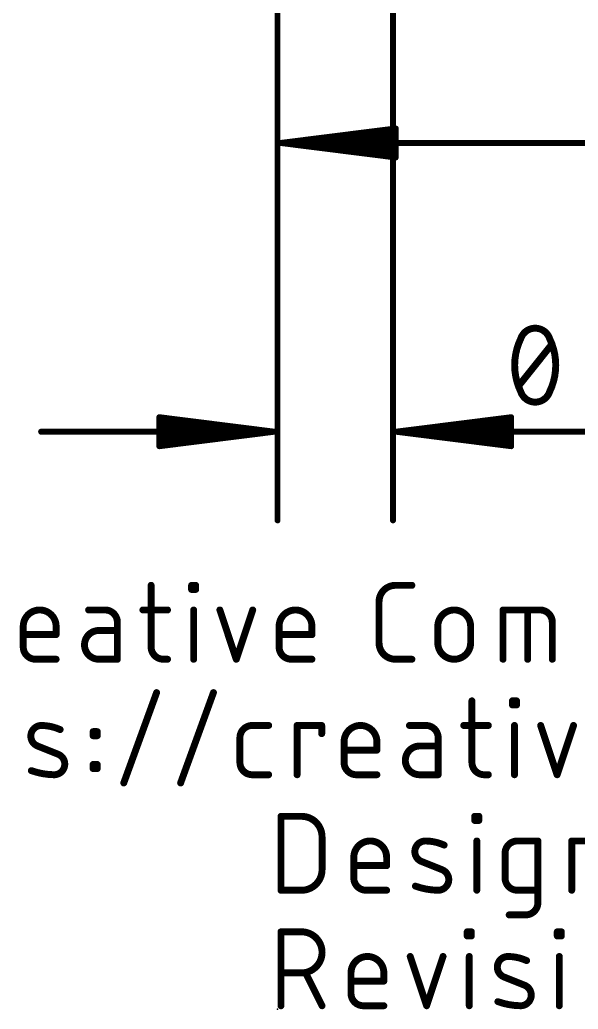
# Model space of a CAD drawing. Extents: x -31.8 to 54.9, y -28.5 to 33.1.
# Drawn here: x -5.67 to 6.61, y -27.94 to -6.18 of the extents above; entities that cross this region are included whole.
import ezdxf

# ---------------------------------------------------------------- set-up
doc = ezdxf.new("R2010")
doc.units = 0
for name, color, linetype in [('23', 53, 'CONTINUOUS'), ('47', 253, 'CONTINUOUS'), ('51', 53, 'CONTINUOUS')]:
    doc.layers.add(name, color=color, linetype=linetype)

msp = doc.modelspace()

# ---------------------------------------------------------------- linework, layer by layer
at = {"layer": '23'}
msp.add_point((0, -27.94), dxfattribs=at)
at = {"layer": '47'}
for points, const_width in [([(0, 2.54), (0, -17.19)], 0.13), ([(2.54, 2.54), (2.54, -17.19)], 0.13), ([(0, 0), (0, -10.84)], 0.13), ([(0.065, -8.89), (2.6, -8.5708)], 0.13), ([(0.065, -8.89), (2.6, -8.63)], 0.13), ([(0.065, -8.89), (2.6, -8.76)], 0.13), ([(2.6, -8.5708), (2.6, -9.2092)], 0.13), ([(25.335, -8.89), (0.065, -8.89)], 0.13), ([(2.6, -9.2092), (0.065, -8.89)], 0.13), ([(2.6, -9.02), (0.065, -8.89)], 0.13), ([(2.6, -9.15), (0.065, -8.89)], 0.13), ([(5.3065, -14.2281), (6.029, -13.3249)], 0.1524), ([(-0.065, -15.24), (-2.6, -14.9208)], 0.13), ([(-2.6, -14.9208), (-2.6, -15.5592)], 0.13), ([(-0.065, -15.24), (-2.6, -14.98)], 0.13), ([(2.605, -15.24), (5.14, -14.9208)], 0.13), ([(2.605, -15.24), (5.14, -14.98)], 0.13), ([(5.14, -14.9208), (5.14, -15.5592)], 0.13), ([(-0.065, -15.24), (-5.2, -15.24)], 0.13), ([(-0.065, -15.24), (-2.6, -15.11)], 0.13), ([(-2.6, -15.5592), (-0.065, -15.24)], 0.13), ([(-2.6, -15.37), (-0.065, -15.24)], 0.13), ([(-2.6, -15.5), (-0.065, -15.24)], 0.13), ([(2.605, -15.24), (5.14, -15.11)], 0.13), ([(2.605, -15.24), (10.1028, -15.24)], 0.13), ([(5.14, -15.5592), (2.605, -15.24)], 0.13), ([(5.14, -15.37), (2.605, -15.24)], 0.13), ([(5.14, -15.5), (2.605, -15.24)], 0.13)]:
    msp.add_lwpolyline(points, dxfattribs=dict(at, const_width=const_width))
for points, const_width in [([(2.6325, -8.5708, 1), (2.5675, -8.5708)], 0.065), ([(2.6041, -8.603, 1), (2.5959, -8.5385)], 0.065), ([(2.6033, -8.6623, 1), (2.5967, -8.5977)], 0.065), ([(2.6017, -8.7925, 1), (2.5983, -8.7275)], 0.065), ([(0.065, -8.8575, 1), (0.065, -8.9225)], 0.065), ([(0.0691, -8.8578, 1), (0.0609, -8.9222)], 0.065), ([(0.0633, -8.8575, 1), (0.0667, -8.9225)], 0.065), ([(0.0667, -8.8575, 1), (0.0633, -8.9225)], 0.065), ([(0.0683, -8.8577, 1), (0.0617, -8.9223)], 0.065), ([(0.0617, -8.8577, 1), (0.0683, -8.9223)], 0.065), ([(0.0609, -8.8578, 1), (0.0691, -8.9222)], 0.065), ([(2.5967, -9.1823, 1), (2.6033, -9.1177)], 0.065), ([(2.5983, -9.0525, 1), (2.6017, -8.9875)], 0.065), ([(2.5675, -9.2092, 1), (2.6325, -9.2092)], 0.065), ([(2.5959, -9.2415, 1), (2.6041, -9.177)], 0.065), ([(-0.0325, -10.84, 1), (0.0325, -10.84)], 0.065), ([(5.6678, -12.9637, 0.3205), (5.3517, -13.1895)], 0.1524), ([(5.9838, -13.1895, 0.3205), (5.6678, -12.9637)], 0.1524), ([(5.6678, -12.9256, 1), (5.6678, -13.0018)], 0.0762), ([(5.6678, -13.0018, 1), (5.6678, -12.9256)], 0.0762), ([(5.3517, -13.1895, 0.1139), (5.2162, -13.7765)], 0.1524), ([(5.3156, -13.1771, 1), (5.3877, -13.2018)], 0.0762), ([(5.3859, -13.2062, 1), (5.3174, -13.1728)], 0.0762), ([(6.1193, -13.7765, 0.1139), (5.9838, -13.1895)], 0.1524), ([(6.0181, -13.1728, 1), (5.9496, -13.2062)], 0.0762), ([(5.9478, -13.2018, 1), (6.0199, -13.1771)], 0.0762), ([(6.0588, -13.3487, 1), (5.9992, -13.3011)], 0.0762), ([(5.2162, -13.7765, 0.1139), (5.3517, -14.3635)], 0.1524), ([(5.2543, -13.7765, 1), (5.1781, -13.7765)], 0.0762), ([(5.9838, -14.3635, 0.1139), (6.1193, -13.7765)], 0.1524), ([(6.1574, -13.7765, 1), (6.0812, -13.7765)], 0.0762), ([(5.1781, -13.7765, 1), (5.2543, -13.7765)], 0.0762), ([(6.0812, -13.7765, 1), (6.1574, -13.7765)], 0.0762), ([(5.2768, -14.2043, 1), (5.3363, -14.2519)], 0.0762), ([(5.3877, -14.3512, 1), (5.3156, -14.3759)], 0.0762), ([(5.3517, -14.3635, 0.3205), (5.6678, -14.5893)], 0.1524), ([(5.3174, -14.3802, 1), (5.3859, -14.3468)], 0.0762), ([(5.6678, -14.5893, 0.3205), (5.9838, -14.3635)], 0.1524), ([(5.9496, -14.3468, 1), (6.0181, -14.3802)], 0.0762), ([(6.0199, -14.3759, 1), (5.9478, -14.3512)], 0.0762), ([(5.6678, -14.5512, 1), (5.6678, -14.6274)], 0.0762), ([(5.6678, -14.6274, 1), (5.6678, -14.5512)], 0.0762), ([(-2.5959, -14.8885, 1), (-2.6041, -14.953)], 0.065), ([(-2.5675, -14.9208, 1), (-2.6325, -14.9208)], 0.065), ([(-2.5967, -14.9477, 1), (-2.6033, -15.0123)], 0.065), ([(5.1725, -14.9208, 1), (5.1075, -14.9208)], 0.065), ([(5.1441, -14.953, 1), (5.1359, -14.8885)], 0.065), ([(5.1433, -15.0123, 1), (5.1367, -14.9477)], 0.065), ([(-5.2, -15.2075, 1), (-5.2, -15.2725)], 0.065), ([(-2.5983, -15.0775, 1), (-2.6017, -15.1425)], 0.065), ([(-0.0609, -15.2722, 1), (-0.0691, -15.2078)], 0.065), ([(-0.0691, -15.2722, 1), (-0.0609, -15.2078)], 0.065), ([(-0.0617, -15.2723, 1), (-0.0683, -15.2077)], 0.065), ([(-0.0683, -15.2723, 1), (-0.0617, -15.2077)], 0.065), ([(-0.0667, -15.2725, 1), (-0.0633, -15.2075)], 0.065), ([(-0.0633, -15.2725, 1), (-0.0667, -15.2075)], 0.065), ([(-0.065, -15.2725, 1), (-0.065, -15.2075)], 0.065), ([(2.605, -15.2075, 1), (2.605, -15.2725)], 0.065), ([(2.6091, -15.2078, 1), (2.6009, -15.2722)], 0.065), ([(2.6033, -15.2075, 1), (2.6067, -15.2725)], 0.065), ([(2.6067, -15.2075, 1), (2.6033, -15.2725)], 0.065), ([(2.6083, -15.2077, 1), (2.6017, -15.2723)], 0.065), ([(2.6017, -15.2077, 1), (2.6083, -15.2723)], 0.065), ([(2.6009, -15.2078, 1), (2.6091, -15.2722)], 0.065), ([(5.1417, -15.1425, 1), (5.1383, -15.0775)], 0.065), ([(-2.6017, -15.3375, 1), (-2.5983, -15.4025)], 0.065), ([(-2.6033, -15.4677, 1), (-2.5967, -15.5323)], 0.065), ([(5.1367, -15.5323, 1), (5.1433, -15.4677)], 0.065), ([(5.1383, -15.4025, 1), (5.1417, -15.3375)], 0.065), ([(-2.6041, -15.527, 1), (-2.5959, -15.5915)], 0.065), ([(-2.6325, -15.5592, 1), (-2.5675, -15.5592)], 0.065), ([(5.1075, -15.5592, 1), (5.1725, -15.5592)], 0.065), ([(5.1359, -15.5915, 1), (5.1441, -15.527)], 0.065), ([(-0.0325, -17.19, 1), (0.0325, -17.19)], 0.065), ([(2.5075, -17.19, 1), (2.5725, -17.19)], 0.065)]:
    msp.add_lwpolyline(points, format="xyb", dxfattribs=dict(at, const_width=const_width))
at = {"layer": '51', "const_width": 0.1524}
for points in [[(-2.7803, -18.6182), (-2.7803, -19.9729)], [(-1.8899, -18.7085), (-1.8899, -18.6182)], [(-1.8899, -18.6182), (-1.7996, -18.6182)], [(-1.7996, -18.7085), (-1.8899, -18.7085)], [(-1.7996, -18.6182), (-1.7996, -18.7085)], [(2.5941, -18.6182), (2.9553, -18.6182)], [(2.2328, -19.8826), (2.2328, -18.9794)], [(-3.7938, -19.1601), (-4.155, -19.1601)], [(-2.9609, -19.1601), (-2.4191, -19.1601)], [(-1.8447, -20.2438), (-1.8447, -19.1601)], [(-1.2681, -19.1601), (-0.9069, -20.2438)], [(-0.9069, -20.2438), (-0.5456, -19.1601)], [(4.9601, -20.2438), (4.9601, -19.1601)], [(4.9601, -19.1601), (5.7729, -19.1601)], [(5.5019, -20.2438), (5.5019, -19.1601)], [(-3.5229, -20.2438), (-3.5229, -19.431)], [(6.0438, -19.431), (6.0438, -20.2438)], [(-5.5927, -19.9729), (-5.5927, -19.5213)], [(-4.8702, -19.5213), (-4.8702, -19.7019)], [(-3.5229, -19.6116), (-3.9293, -19.6116)], [(0.0345, -19.9729), (0.0345, -19.5213)], [(0.757, -19.5213), (0.757, -19.7019)], [(3.5255, -19.8826), (3.5255, -19.5213)], [(4.248, -19.5213), (4.248, -19.8826)], [(-4.8702, -19.7019), (-5.5927, -19.7019)], [(0.757, -19.7019), (0.0345, -19.7019)], [(-4.8702, -20.2438), (-5.3218, -20.2438)], [(-3.9293, -20.2438), (-3.5229, -20.2438)], [(-2.5094, -20.2438), (-2.4191, -20.2438)], [(0.757, -20.2438), (0.3054, -20.2438)], [(2.9553, -20.2438), (2.5941, -20.2438)], [(-3.3819, -22.9644), (-2.6594, -20.9776)], [(-2.1314, -22.9644), (-1.4089, -20.9776)], [(4.2762, -21.1582), (4.2762, -22.5129)], [(5.1666, -21.2485), (5.1666, -21.1582)], [(5.1666, -21.1582), (5.2569, -21.1582)], [(5.2569, -21.1582), (5.2569, -21.2485)], [(5.2569, -21.2485), (5.1666, -21.2485)], [(-0.5561, -21.7001), (-0.1949, -21.7001)], [(0.4302, -22.7838), (0.4302, -21.7001)], [(0.4302, -21.7001), (0.9721, -21.7001)], [(0.9721, -21.7001), (0.9721, -21.8807)], [(3.2627, -21.7001), (2.9015, -21.7001)], [(4.0956, -21.7001), (4.6374, -21.7001)], [(5.2118, -22.7838), (5.2118, -21.7001)], [(5.7884, -21.7001), (6.1497, -22.7838)], [(6.1497, -22.7838), (6.5109, -21.7001)], [(-4.0558, -21.9258), (-4.0558, -21.8355)], [(-4.0558, -21.8355), (-3.9655, -21.8355)], [(-3.9655, -21.9258), (-4.0558, -21.9258)], [(-3.9655, -21.8355), (-3.9655, -21.9258)], [(-0.827, -22.5129), (-0.827, -21.971)], [(3.5337, -22.7838), (3.5337, -21.971)], [(-4.8269, -22.3322), (-5.2785, -22.1516)], [(1.4638, -22.5129), (1.4638, -22.0613)], [(2.1863, -22.2419), (1.4638, -22.2419)], [(2.1863, -22.0613), (2.1863, -22.2419)], [(3.5337, -22.1516), (3.1273, -22.1516)], [(-4.0558, -22.6483), (-4.0558, -22.558)], [(-4.0558, -22.558), (-3.9655, -22.558)], [(-3.9655, -22.6483), (-4.0558, -22.6483)], [(-3.9655, -22.558), (-3.9655, -22.6483)], [(-0.1949, -22.7838), (-0.5561, -22.7838)], [(2.1863, -22.7838), (1.7347, -22.7838)], [(3.1273, -22.7838), (3.5337, -22.7838)], [(4.5471, -22.7838), (4.6374, -22.7838)], [(0.0762, -25.3238), (0.0762, -23.6982)], [(0.0762, -23.6982), (0.5278, -23.6982)], [(4.3383, -23.7885), (4.3383, -23.6982)], [(4.3383, -23.6982), (4.4286, -23.6982)], [(4.4286, -23.7885), (4.3383, -23.7885)], [(4.4286, -23.6982), (4.4286, -23.7885)], [(0.9793, -24.1498), (0.9793, -24.8722)], [(4.3835, -25.3238), (4.3835, -24.2401)], [(5.2758, -24.2401), (5.7274, -24.2401)], [(5.7274, -24.2401), (5.7274, -25.5947)], [(6.4711, -25.3238), (6.4711, -24.2401)], [(6.4711, -24.2401), (6.9227, -24.2401)], [(1.6775, -25.0529), (1.6775, -24.6013)], [(2.4, -24.6013), (2.4, -24.7819)], [(5.0049, -25.0529), (5.0049, -24.511)], [(2.4, -24.7819), (1.6775, -24.7819)], [(3.6193, -24.8722), (3.1677, -24.6916)], [(0.5278, -25.3238), (0.0762, -25.3238)], [(2.4, -25.3238), (1.9485, -25.3238)], [(5.7274, -25.3238), (5.2758, -25.3238)], [(5.4564, -25.8657), (5.0952, -25.8657)], [(0.0762, -27.8638), (0.0762, -26.2382)], [(0.0762, -26.2382), (0.5278, -26.2382)], [(4.1728, -26.3285), (4.1728, -26.2382)], [(4.1728, -26.2382), (4.2631, -26.2382)], [(4.2631, -26.3285), (4.1728, -26.3285)], [(4.2631, -26.2382), (4.2631, -26.3285)], [(6.1528, -26.3285), (6.1528, -26.2382)], [(6.1528, -26.2382), (6.2431, -26.2382)], [(6.2431, -26.3285), (6.1528, -26.3285)], [(6.2431, -26.2382), (6.2431, -26.3285)], [(2.9189, -26.7801), (3.2801, -27.8638)], [(3.2801, -27.8638), (3.6414, -26.7801)], [(4.218, -27.8638), (4.218, -26.7801)], [(6.1979, -27.8638), (6.1979, -26.7801)], [(0.5278, -27.1413), (0.0762, -27.1413)], [(0.9793, -27.8638), (0.6181, -27.1413)], [(1.6163, -27.5929), (1.6163, -27.1413)], [(2.3388, -27.1413), (2.3388, -27.3219)], [(5.4337, -27.4122), (4.9822, -27.2316)], [(2.3388, -27.3219), (1.6163, -27.3219)], [(2.3388, -27.8638), (1.8872, -27.8638)]]:
    msp.add_lwpolyline(points, dxfattribs=at)
at = {"layer": '51'}
for points, const_width in [([(-2.7422, -18.6182, 1), (-2.8184, -18.6182)], 0.0762), ([(-1.8518, -18.6182, 1), (-1.928, -18.6182)], 0.0762), ([(-1.8899, -18.5801, 1), (-1.8899, -18.6563)], 0.0762), ([(-1.8899, -18.6704, 1), (-1.8899, -18.7466)], 0.0762), ([(-1.928, -18.7085, 1), (-1.8518, -18.7085)], 0.0762), ([(-1.7615, -18.6182, 1), (-1.8377, -18.6182)], 0.0762), ([(-1.8377, -18.7085, 1), (-1.7615, -18.7085)], 0.0762), ([(-1.7996, -18.6563, 1), (-1.7996, -18.5801)], 0.0762), ([(-1.7996, -18.7466, 1), (-1.7996, -18.6704)], 0.0762), ([(2.5941, -18.6182, 0.4142), (2.2328, -18.9794)], 0.1524), ([(2.5941, -18.5801, 1), (2.5941, -18.6563)], 0.0762), ([(2.5941, -18.6563, 1), (2.5941, -18.5801)], 0.0762), ([(2.9553, -18.6563, 1), (2.9553, -18.5801)], 0.0762), ([(2.2709, -18.9794, 1), (2.1947, -18.9794)], 0.0762), ([(-4.8702, -19.5213, 1), (-5.5927, -19.5213)], 0.1524), ([(-4.155, -19.122, 1), (-4.155, -19.1982)], 0.0762), ([(-3.5229, -19.431, 0.4142), (-3.7938, -19.1601)], 0.1524), ([(-3.7938, -19.122, 1), (-3.7938, -19.1982)], 0.0762), ([(-3.7938, -19.1982, 1), (-3.7938, -19.122)], 0.0762), ([(-2.9609, -19.122, 1), (-2.9609, -19.1982)], 0.0762), ([(-2.4191, -19.1982, 1), (-2.4191, -19.122)], 0.0762), ([(-1.8066, -19.1601, 1), (-1.8828, -19.1601)], 0.0762), ([(-1.232, -19.148, 1), (-1.3042, -19.1721)], 0.0762), ([(-0.5095, -19.1721, 1), (-0.5818, -19.148)], 0.0762), ([(0.757, -19.5213, 1), (0.0345, -19.5213)], 0.1524), ([(2.1947, -18.9794, 1), (2.2709, -18.9794)], 0.0762), ([(4.248, -19.5213, 1), (3.5255, -19.5213)], 0.1524), ([(4.9982, -19.1601, 1), (4.922, -19.1601)], 0.0762), ([(4.9601, -19.122, 1), (4.9601, -19.1982)], 0.0762), ([(5.54, -19.1601, 1), (5.4638, -19.1601)], 0.0762), ([(6.0438, -19.431, 0.4142), (5.7729, -19.1601)], 0.1524), ([(5.7729, -19.122, 1), (5.7729, -19.1982)], 0.0762), ([(5.7729, -19.1982, 1), (5.7729, -19.122)], 0.0762), ([(-3.4848, -19.431, 1), (-3.561, -19.431)], 0.0762), ([(6.0819, -19.431, 1), (6.0057, -19.431)], 0.0762), ([(-5.5546, -19.5213, 1), (-5.6308, -19.5213)], 0.0762), ([(-5.6308, -19.5213, 1), (-5.5546, -19.5213)], 0.0762), ([(-4.8321, -19.5213, 1), (-4.9083, -19.5213)], 0.0762), ([(-4.9083, -19.5213, 1), (-4.8321, -19.5213)], 0.0762), ([(-3.9293, -19.6116, 1), (-3.9293, -20.2438)], 0.1524), ([(-3.9293, -19.5735, 1), (-3.9293, -19.6497)], 0.0762), ([(-3.9293, -19.6497, 1), (-3.9293, -19.5735)], 0.0762), ([(-3.561, -19.431, 1), (-3.4848, -19.431)], 0.0762), ([(-3.5229, -19.6497, 1), (-3.5229, -19.5735)], 0.0762), ([(0.0726, -19.5213, 1), (-0.0036, -19.5213)], 0.0762), ([(-0.0036, -19.5213, 1), (0.0726, -19.5213)], 0.0762), ([(0.7951, -19.5213, 1), (0.7189, -19.5213)], 0.0762), ([(0.7189, -19.5213, 1), (0.7951, -19.5213)], 0.0762), ([(3.5636, -19.5213, 1), (3.4874, -19.5213)], 0.0762), ([(3.4874, -19.5213, 1), (3.5636, -19.5213)], 0.0762), ([(4.2861, -19.5213, 1), (4.2099, -19.5213)], 0.0762), ([(4.2099, -19.5213, 1), (4.2861, -19.5213)], 0.0762), ([(6.0057, -19.431, 1), (6.0819, -19.431)], 0.0762), ([(-5.5927, -19.6638, 1), (-5.5927, -19.74)], 0.0762), ([(-4.9083, -19.7019, 1), (-4.8321, -19.7019)], 0.0762), ([(-4.8702, -19.74, 1), (-4.8702, -19.6638)], 0.0762), ([(0.0345, -19.6638, 1), (0.0345, -19.74)], 0.0762), ([(0.7189, -19.7019, 1), (0.7951, -19.7019)], 0.0762), ([(0.757, -19.74, 1), (0.757, -19.6638)], 0.0762), ([(-5.5927, -19.9729, 0.4142), (-5.3218, -20.2438)], 0.1524), ([(-5.5546, -19.9729, 1), (-5.6308, -19.9729)], 0.0762), ([(-5.6308, -19.9729, 1), (-5.5546, -19.9729)], 0.0762), ([(-2.7803, -19.9729, 0.4142), (-2.5094, -20.2438)], 0.1524), ([(-2.7422, -19.9729, 1), (-2.8184, -19.9729)], 0.0762), ([(-2.8184, -19.9729, 1), (-2.7422, -19.9729)], 0.0762), ([(0.0345, -19.9729, 0.4142), (0.3054, -20.2438)], 0.1524), ([(0.0726, -19.9729, 1), (-0.0036, -19.9729)], 0.0762), ([(-0.0036, -19.9729, 1), (0.0726, -19.9729)], 0.0762), ([(2.2328, -19.8826, 0.4142), (2.5941, -20.2438)], 0.1524), ([(2.2709, -19.8826, 1), (2.1947, -19.8826)], 0.0762), ([(2.1947, -19.8826, 1), (2.2709, -19.8826)], 0.0762), ([(3.5255, -19.8826, 1), (4.248, -19.8826)], 0.1524), ([(3.5636, -19.8826, 1), (3.4874, -19.8826)], 0.0762), ([(3.4874, -19.8826, 1), (3.5636, -19.8826)], 0.0762), ([(4.2861, -19.8826, 1), (4.2099, -19.8826)], 0.0762), ([(4.2099, -19.8826, 1), (4.2861, -19.8826)], 0.0762), ([(-5.3218, -20.2057, 1), (-5.3218, -20.2819)], 0.0762), ([(-5.3218, -20.2819, 1), (-5.3218, -20.2057)], 0.0762), ([(-4.8702, -20.2819, 1), (-4.8702, -20.2057)], 0.0762), ([(-3.9293, -20.2057, 1), (-3.9293, -20.2819)], 0.0762), ([(-3.9293, -20.2819, 1), (-3.9293, -20.2057)], 0.0762), ([(-3.561, -20.2438, 1), (-3.4848, -20.2438)], 0.0762), ([(-3.5229, -20.2819, 1), (-3.5229, -20.2057)], 0.0762), ([(-2.5094, -20.2057, 1), (-2.5094, -20.2819)], 0.0762), ([(-2.5094, -20.2819, 1), (-2.5094, -20.2057)], 0.0762), ([(-2.4191, -20.2819, 1), (-2.4191, -20.2057)], 0.0762), ([(-1.8828, -20.2438, 1), (-1.8066, -20.2438)], 0.0762), ([(-0.943, -20.2318, 1), (-0.8707, -20.2558)], 0.0762), ([(-0.943, -20.2558, 1), (-0.8707, -20.2318)], 0.0762), ([(0.3054, -20.2057, 1), (0.3054, -20.2819)], 0.0762), ([(0.3054, -20.2819, 1), (0.3054, -20.2057)], 0.0762), ([(0.757, -20.2819, 1), (0.757, -20.2057)], 0.0762), ([(2.5941, -20.2057, 1), (2.5941, -20.2819)], 0.0762), ([(2.5941, -20.2819, 1), (2.5941, -20.2057)], 0.0762), ([(2.9553, -20.2819, 1), (2.9553, -20.2057)], 0.0762), ([(4.922, -20.2438, 1), (4.9982, -20.2438)], 0.0762), ([(5.4638, -20.2438, 1), (5.54, -20.2438)], 0.0762), ([(6.0057, -20.2438, 1), (6.0819, -20.2438)], 0.0762), ([(-2.6236, -20.9906, 1), (-2.6952, -20.9646)], 0.0762), ([(-1.3731, -20.9906, 1), (-1.4447, -20.9646)], 0.0762), ([(4.3143, -21.1582, 1), (4.2381, -21.1582)], 0.0762), ([(5.2047, -21.1582, 1), (5.1285, -21.1582)], 0.0762), ([(5.1666, -21.1201, 1), (5.1666, -21.1963)], 0.0762), ([(5.295, -21.1582, 1), (5.2188, -21.1582)], 0.0762), ([(5.2569, -21.1963, 1), (5.2569, -21.1201)], 0.0762), ([(5.1666, -21.2104, 1), (5.1666, -21.2866)], 0.0762), ([(5.1285, -21.2485, 1), (5.2047, -21.2485)], 0.0762), ([(5.2188, -21.2485, 1), (5.295, -21.2485)], 0.0762), ([(5.2569, -21.2866, 1), (5.2569, -21.2104)], 0.0762), ([(-5.1882, -21.7001, 0.8318), (-5.2785, -22.1516)], 0.1524), ([(-4.7818, -21.7904, 0.1026), (-5.1882, -21.7001)], 0.1524), ([(-5.1876, -21.662, 1), (-5.1887, -21.7382)], 0.0762), ([(-5.1887, -21.7382, 1), (-5.1876, -21.662)], 0.0762), ([(-4.7974, -21.8251, 1), (-4.7661, -21.7556)], 0.0762), ([(-0.5561, -21.7001, 0.4142), (-0.827, -21.971)], 0.1524), ([(-0.5561, -21.662, 1), (-0.5561, -21.7382)], 0.0762), ([(-0.5561, -21.7382, 1), (-0.5561, -21.662)], 0.0762), ([(-0.1949, -21.7382, 1), (-0.1949, -21.662)], 0.0762), ([(0.4683, -21.7001, 1), (0.3921, -21.7001)], 0.0762), ([(0.4302, -21.662, 1), (0.4302, -21.7382)], 0.0762), ([(1.0102, -21.7001, 1), (0.934, -21.7001)], 0.0762), ([(0.9721, -21.7382, 1), (0.9721, -21.662)], 0.0762), ([(2.1863, -22.0613, 1), (1.4638, -22.0613)], 0.1524), ([(2.9015, -21.662, 1), (2.9015, -21.7382)], 0.0762), ([(3.5337, -21.971, 0.4142), (3.2627, -21.7001)], 0.1524), ([(3.2627, -21.662, 1), (3.2627, -21.7382)], 0.0762), ([(3.2627, -21.7382, 1), (3.2627, -21.662)], 0.0762), ([(4.0956, -21.662, 1), (4.0956, -21.7382)], 0.0762), ([(4.6374, -21.7382, 1), (4.6374, -21.662)], 0.0762), ([(5.2499, -21.7001, 1), (5.1737, -21.7001)], 0.0762), ([(5.8246, -21.688, 1), (5.7523, -21.7121)], 0.0762), ([(6.547, -21.7121, 1), (6.4748, -21.688)], 0.0762), ([(-4.0177, -21.8355, 1), (-4.0939, -21.8355)], 0.0762), ([(-4.0558, -21.7974, 1), (-4.0558, -21.8736)], 0.0762), ([(-4.0558, -21.8877, 1), (-4.0558, -21.9639)], 0.0762), ([(-4.0939, -21.9258, 1), (-4.0177, -21.9258)], 0.0762), ([(-3.9274, -21.8355, 1), (-4.0036, -21.8355)], 0.0762), ([(-4.0036, -21.9258, 1), (-3.9274, -21.9258)], 0.0762), ([(-3.9655, -21.8736, 1), (-3.9655, -21.7974)], 0.0762), ([(-3.9655, -21.9639, 1), (-3.9655, -21.8877)], 0.0762), ([(-0.7889, -21.971, 1), (-0.8651, -21.971)], 0.0762), ([(-0.8651, -21.971, 1), (-0.7889, -21.971)], 0.0762), ([(0.934, -21.8807, 1), (1.0102, -21.8807)], 0.0762), ([(3.5718, -21.971, 1), (3.4956, -21.971)], 0.0762), ([(3.4956, -21.971, 1), (3.5718, -21.971)], 0.0762), ([(-5.2643, -22.1163, 1), (-5.2926, -22.187)], 0.0762), ([(-5.2926, -22.187, 1), (-5.2643, -22.1162)], 0.0762), ([(1.5019, -22.0613, 1), (1.4257, -22.0613)], 0.0762), ([(1.4257, -22.0613, 1), (1.5019, -22.0613)], 0.0762), ([(1.4638, -22.2038, 1), (1.4638, -22.28)], 0.0762), ([(2.2244, -22.0613, 1), (2.1482, -22.0613)], 0.0762), ([(2.1482, -22.0613, 1), (2.2244, -22.0613)], 0.0762), ([(2.1863, -22.28, 1), (2.1863, -22.2038)], 0.0762), ([(3.1273, -22.1516, 1), (3.1273, -22.7838)], 0.1524), ([(3.1273, -22.1135, 1), (3.1273, -22.1897)], 0.0762), ([(3.1273, -22.1897, 1), (3.1273, -22.1135)], 0.0762), ([(3.5337, -22.1897, 1), (3.5337, -22.1135)], 0.0762), ([(-4.9172, -22.7838, 0.8318), (-4.8269, -22.3322)], 0.1524), ([(-4.8128, -22.2969, 1), (-4.8411, -22.3676)], 0.0762), ([(-4.8411, -22.3676, 1), (-4.8128, -22.2969)], 0.0762), ([(2.1482, -22.2419, 1), (2.2244, -22.2419)], 0.0762), ([(-5.401, -22.6576, 1), (-5.4268, -22.7293)], 0.0762), ([(-5.4139, -22.6935, 0.083), (-4.9172, -22.7838)], 0.1524), ([(-4.0177, -22.558, 1), (-4.0939, -22.558)], 0.0762), ([(-4.0558, -22.5199, 1), (-4.0558, -22.5961)], 0.0762), ([(-4.0558, -22.6102, 1), (-4.0558, -22.6864)], 0.0762), ([(-4.0939, -22.6483, 1), (-4.0177, -22.6483)], 0.0762), ([(-3.9274, -22.558, 1), (-4.0036, -22.558)], 0.0762), ([(-4.0036, -22.6483, 1), (-3.9274, -22.6483)], 0.0762), ([(-3.9655, -22.5961, 1), (-3.9655, -22.5199)], 0.0762), ([(-3.9655, -22.6864, 1), (-3.9655, -22.6102)], 0.0762), ([(-0.827, -22.5129, 0.4142), (-0.5561, -22.7838)], 0.1524), ([(-0.7889, -22.5129, 1), (-0.8651, -22.5129)], 0.0762), ([(-0.8651, -22.5129, 1), (-0.7889, -22.5129)], 0.0762), ([(1.4638, -22.5129, 0.4142), (1.7347, -22.7838)], 0.1524), ([(1.5019, -22.5129, 1), (1.4257, -22.5129)], 0.0762), ([(1.4257, -22.5129, 1), (1.5019, -22.5129)], 0.0762), ([(4.2762, -22.5129, 0.4142), (4.5471, -22.7838)], 0.1524), ([(4.3143, -22.5129, 1), (4.2381, -22.5129)], 0.0762), ([(4.2381, -22.5129, 1), (4.3143, -22.5129)], 0.0762), ([(-4.9167, -22.7457, 1), (-4.9178, -22.8219)], 0.0762), ([(-4.9178, -22.8219, 1), (-4.9167, -22.7457)], 0.0762), ([(-0.5561, -22.7457, 1), (-0.5561, -22.8219)], 0.0762), ([(-0.5561, -22.8219, 1), (-0.5561, -22.7457)], 0.0762), ([(-0.1949, -22.8219, 1), (-0.1949, -22.7457)], 0.0762), ([(0.3921, -22.7838, 1), (0.4683, -22.7838)], 0.0762), ([(1.7347, -22.7457, 1), (1.7347, -22.8219)], 0.0762), ([(1.7347, -22.8219, 1), (1.7347, -22.7457)], 0.0762), ([(2.1863, -22.8219, 1), (2.1863, -22.7457)], 0.0762), ([(3.1273, -22.7457, 1), (3.1273, -22.8219)], 0.0762), ([(3.1273, -22.8219, 1), (3.1273, -22.7457)], 0.0762), ([(3.4956, -22.7838, 1), (3.5718, -22.7838)], 0.0762), ([(3.5337, -22.8219, 1), (3.5337, -22.7457)], 0.0762), ([(4.5471, -22.7457, 1), (4.5471, -22.8219)], 0.0762), ([(4.5471, -22.8219, 1), (4.5471, -22.7457)], 0.0762), ([(4.6374, -22.8219, 1), (4.6374, -22.7457)], 0.0762), ([(5.1737, -22.7838, 1), (5.2499, -22.7838)], 0.0762), ([(6.1135, -22.7718, 1), (6.1858, -22.7958)], 0.0762), ([(6.1135, -22.7958, 1), (6.1858, -22.7718)], 0.0762), ([(-3.4177, -22.9514, 1), (-3.3461, -22.9774)], 0.0762), ([(-2.1672, -22.9514, 1), (-2.0956, -22.9774)], 0.0762), ([(0.1143, -23.6982, 1), (0.0381, -23.6982)], 0.0762), ([(0.0762, -23.6601, 1), (0.0762, -23.7363)], 0.0762), ([(0.9793, -24.1498, 0.4142), (0.5278, -23.6982)], 0.1524), ([(0.5278, -23.6601, 1), (0.5278, -23.7363)], 0.0762), ([(0.5278, -23.7363, 1), (0.5278, -23.6601)], 0.0762), ([(4.3764, -23.6982, 1), (4.3002, -23.6982)], 0.0762), ([(4.3383, -23.6601, 1), (4.3383, -23.7363)], 0.0762), ([(4.3383, -23.7504, 1), (4.3383, -23.8266)], 0.0762), ([(4.4667, -23.6982, 1), (4.3905, -23.6982)], 0.0762), ([(4.4286, -23.7363, 1), (4.4286, -23.6601)], 0.0762), ([(4.4286, -23.8266, 1), (4.4286, -23.7504)], 0.0762), ([(4.3002, -23.7885, 1), (4.3764, -23.7885)], 0.0762), ([(4.3905, -23.7885, 1), (4.4667, -23.7885)], 0.0762), ([(1.0174, -24.1498, 1), (0.9412, -24.1498)], 0.0762), ([(0.9412, -24.1498, 1), (1.0174, -24.1498)], 0.0762), ([(2.4, -24.6013, 1), (1.6775, -24.6013)], 0.1524), ([(3.258, -24.2401, 0.8318), (3.1677, -24.6916)], 0.1524), ([(3.6644, -24.3304, 0.1026), (3.258, -24.2401)], 0.1524), ([(3.2586, -24.202, 1), (3.2575, -24.2782)], 0.0762), ([(3.2575, -24.2782, 1), (3.2586, -24.202)], 0.0762), ([(3.6488, -24.3651, 1), (3.6801, -24.2956)], 0.0762), ([(4.4216, -24.2401, 1), (4.3454, -24.2401)], 0.0762), ([(5.2758, -24.2401, 0.4142), (5.0049, -24.511)], 0.1524), ([(5.2758, -24.202, 1), (5.2758, -24.2782)], 0.0762), ([(5.2758, -24.2782, 1), (5.2758, -24.202)], 0.0762), ([(5.7655, -24.2401, 1), (5.6893, -24.2401)], 0.0762), ([(5.7274, -24.2782, 1), (5.7274, -24.202)], 0.0762), ([(6.5092, -24.2401, 1), (6.433, -24.2401)], 0.0762), ([(6.4711, -24.202, 1), (6.4711, -24.2782)], 0.0762), ([(1.7156, -24.6013, 1), (1.6394, -24.6013)], 0.0762), ([(1.6394, -24.6013, 1), (1.7156, -24.6013)], 0.0762), ([(2.4381, -24.6013, 1), (2.3619, -24.6013)], 0.0762), ([(2.3619, -24.6013, 1), (2.4381, -24.6013)], 0.0762), ([(5.043, -24.511, 1), (4.9668, -24.511)], 0.0762), ([(4.9668, -24.511, 1), (5.043, -24.511)], 0.0762), ([(0.5278, -25.3238, 0.4142), (0.9793, -24.8722)], 0.1524), ([(1.0174, -24.8722, 1), (0.9412, -24.8722)], 0.0762), ([(1.6775, -24.7438, 1), (1.6775, -24.82)], 0.0762), ([(2.3619, -24.7819, 1), (2.4381, -24.7819)], 0.0762), ([(2.4, -24.82, 1), (2.4, -24.7438)], 0.0762), ([(3.1819, -24.6563, 1), (3.1536, -24.727)], 0.0762), ([(3.1536, -24.727, 1), (3.1819, -24.6562)], 0.0762), ([(3.5289, -25.3238, 0.8318), (3.6193, -24.8722)], 0.1524), ([(3.6334, -24.8369, 1), (3.6051, -24.9076)], 0.0762), ([(3.6051, -24.9076, 1), (3.6334, -24.8369)], 0.0762), ([(0.9412, -24.8722, 1), (1.0174, -24.8722)], 0.0762), ([(1.6775, -25.0529, 0.4142), (1.9485, -25.3238)], 0.1524), ([(1.7156, -25.0529, 1), (1.6394, -25.0529)], 0.0762), ([(1.6394, -25.0529, 1), (1.7156, -25.0529)], 0.0762), ([(5.0049, -25.0529, 0.4142), (5.2758, -25.3238)], 0.1524), ([(5.043, -25.0529, 1), (4.9668, -25.0529)], 0.0762), ([(4.9668, -25.0529, 1), (5.043, -25.0529)], 0.0762), ([(3.0451, -25.1976, 1), (3.0193, -25.2693)], 0.0762), ([(3.0322, -25.2335, 0.083), (3.5289, -25.3238)], 0.1524), ([(0.0762, -25.2857, 1), (0.0762, -25.3619)], 0.0762), ([(0.0381, -25.3238, 1), (0.1143, -25.3238)], 0.0762), ([(0.5278, -25.2857, 1), (0.5278, -25.3619)], 0.0762), ([(0.5278, -25.3619, 1), (0.5278, -25.2857)], 0.0762), ([(1.9485, -25.2857, 1), (1.9485, -25.3619)], 0.0762), ([(1.9485, -25.3619, 1), (1.9485, -25.2857)], 0.0762), ([(2.4, -25.3619, 1), (2.4, -25.2857)], 0.0762), ([(3.5295, -25.2857, 1), (3.5284, -25.3619)], 0.0762), ([(3.5284, -25.3619, 1), (3.5295, -25.2857)], 0.0762), ([(4.3454, -25.3238, 1), (4.4216, -25.3238)], 0.0762), ([(5.2758, -25.2857, 1), (5.2758, -25.3619)], 0.0762), ([(5.2758, -25.3619, 1), (5.2758, -25.2857)], 0.0762), ([(5.7274, -25.3619, 1), (5.7274, -25.2857)], 0.0762), ([(6.433, -25.3238, 1), (6.5092, -25.3238)], 0.0762), ([(5.4564, -25.8657, 0.4142), (5.7274, -25.5947)], 0.1524), ([(5.7655, -25.5947, 1), (5.6893, -25.5947)], 0.0762), ([(5.6893, -25.5947, 1), (5.7655, -25.5947)], 0.0762), ([(5.0952, -25.8276, 1), (5.0952, -25.9038)], 0.0762), ([(5.4564, -25.8276, 1), (5.4564, -25.9038)], 0.0762), ([(5.4564, -25.9038, 1), (5.4564, -25.8276)], 0.0762), ([(0.1143, -26.2382, 1), (0.0381, -26.2382)], 0.0762), ([(0.0762, -26.2001, 1), (0.0762, -26.2763)], 0.0762), ([(0.5278, -27.1413, 1), (0.5278, -26.2382)], 0.1524), ([(0.5278, -26.2001, 1), (0.5278, -26.2763)], 0.0762), ([(0.5278, -26.2763, 1), (0.5278, -26.2001)], 0.0762), ([(4.2109, -26.2382, 1), (4.1347, -26.2382)], 0.0762), ([(4.1728, -26.2001, 1), (4.1728, -26.2763)], 0.0762), ([(4.1728, -26.2904, 1), (4.1728, -26.3666)], 0.0762), ([(4.1347, -26.3285, 1), (4.2109, -26.3285)], 0.0762), ([(4.3012, -26.2382, 1), (4.225, -26.2382)], 0.0762), ([(4.225, -26.3285, 1), (4.3012, -26.3285)], 0.0762), ([(4.2631, -26.2763, 1), (4.2631, -26.2001)], 0.0762), ([(4.2631, -26.3666, 1), (4.2631, -26.2904)], 0.0762), ([(6.1909, -26.2382, 1), (6.1147, -26.2382)], 0.0762), ([(6.1528, -26.2001, 1), (6.1528, -26.2763)], 0.0762), ([(6.1528, -26.2904, 1), (6.1528, -26.3666)], 0.0762), ([(6.1147, -26.3285, 1), (6.1909, -26.3285)], 0.0762), ([(6.2812, -26.2382, 1), (6.205, -26.2382)], 0.0762), ([(6.205, -26.3285, 1), (6.2812, -26.3285)], 0.0762), ([(6.2431, -26.2763, 1), (6.2431, -26.2001)], 0.0762), ([(6.2431, -26.3666, 1), (6.2431, -26.2904)], 0.0762), ([(2.3388, -27.1413, 1), (1.6163, -27.1413)], 0.1524), ([(2.955, -26.768, 1), (2.8827, -26.7921)], 0.0762), ([(3.6775, -26.7921, 1), (3.6052, -26.768)], 0.0762), ([(4.2561, -26.7801, 1), (4.1799, -26.7801)], 0.0762), ([(5.0725, -26.7801, 0.8318), (4.9822, -27.2316)], 0.1524), ([(5.073, -26.742, 1), (5.0719, -26.8182)], 0.0762), ([(5.4789, -26.8704, 0.1026), (5.0725, -26.7801)], 0.1524), ([(5.0719, -26.8182, 1), (5.073, -26.742)], 0.0762), ([(6.236, -26.7801, 1), (6.1598, -26.7801)], 0.0762), ([(5.4632, -26.9051, 1), (5.4945, -26.8356)], 0.0762), ([(0.0762, -27.1032, 1), (0.0762, -27.1794)], 0.0762), ([(0.5278, -27.1032, 1), (0.5278, -27.1794)], 0.0762), ([(0.5278, -27.1794, 1), (0.5278, -27.1032)], 0.0762), ([(0.6521, -27.1243, 1), (0.584, -27.1584)], 0.0762), ([(1.6544, -27.1413, 1), (1.5782, -27.1413)], 0.0762), ([(1.5782, -27.1413, 1), (1.6544, -27.1413)], 0.0762), ([(2.3769, -27.1413, 1), (2.3007, -27.1413)], 0.0762), ([(2.3007, -27.1413, 1), (2.3769, -27.1413)], 0.0762), ([(4.9963, -27.1963, 1), (4.968, -27.267)], 0.0762), ([(4.968, -27.267, 1), (4.9963, -27.1962)], 0.0762), ([(1.6163, -27.2838, 1), (1.6163, -27.36)], 0.0762), ([(2.3007, -27.3219, 1), (2.3769, -27.3219)], 0.0762), ([(2.3388, -27.36, 1), (2.3388, -27.2838)], 0.0762), ([(5.3434, -27.8638, 0.8318), (5.4337, -27.4122)], 0.1524), ([(5.4479, -27.3769, 1), (5.4196, -27.4476)], 0.0762), ([(5.4196, -27.4476, 1), (5.4479, -27.3769)], 0.0762), ([(1.6163, -27.5929, 0.4142), (1.8872, -27.8638)], 0.1524), ([(1.6544, -27.5929, 1), (1.5782, -27.5929)], 0.0762), ([(1.5782, -27.5929, 1), (1.6544, -27.5929)], 0.0762), ([(0.0381, -27.8638, 1), (0.1143, -27.8638)], 0.0762), ([(0.9452, -27.8808, 1), (1.0134, -27.8468)], 0.0762), ([(1.8872, -27.8257, 1), (1.8872, -27.9019)], 0.0762), ([(1.8872, -27.9019, 1), (1.8872, -27.8257)], 0.0762), ([(2.3388, -27.9019, 1), (2.3388, -27.8257)], 0.0762), ([(3.244, -27.8518, 1), (3.3163, -27.8758)], 0.0762), ([(3.244, -27.8758, 1), (3.3163, -27.8518)], 0.0762), ([(4.1799, -27.8638, 1), (4.2561, -27.8638)], 0.0762), ([(4.8596, -27.7376, 1), (4.8338, -27.8093)], 0.0762), ([(4.8467, -27.7735, 0.083), (5.3434, -27.8638)], 0.1524), ([(5.344, -27.8257, 1), (5.3429, -27.9019)], 0.0762), ([(5.3429, -27.9019, 1), (5.344, -27.8257)], 0.0762), ([(6.1598, -27.8638, 1), (6.236, -27.8638)], 0.0762)]:
    msp.add_lwpolyline(points, format="xyb", dxfattribs=dict(at, const_width=const_width))

doc.saveas('drawing.dxf')
